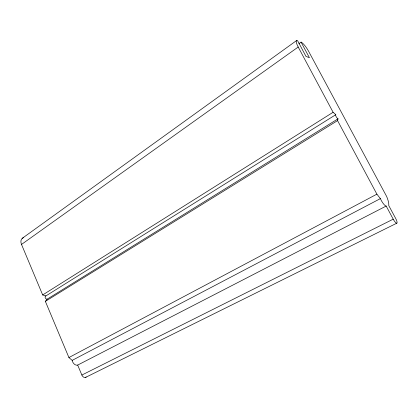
<?xml version="1.0" encoding="UTF-8"?>
<svg xmlns="http://www.w3.org/2000/svg" width="418" height="418" viewBox="0 0 418 418"><rect width="100%" height="100%" fill="white"/><g stroke="black" fill="none" stroke-linecap="round" stroke-linejoin="round"><path stroke-width="0.63" d="M85.622 377.381L396.802 223.191A4.959 1.254 60.9 0 1 393.213 219.173L386.18 206.053A6.813 1.74 60.5 0 1 380.37 198.618L376.9 194.156L337.566 120.619L338.031 118.822A2.409 0.611 58.5 0 1 336.129 116.596A2.409 0.611 58.5 0 1 335.811 114.673L333.099 112.27L298.201 47.03A9.447 2.289 57 0 1 297.538 40.603L305.992 56.388L309.414 57.71L301.044 42.108L298.922 43.629M86.181 377.01A3.595 2.545 66.9 0 1 81.865 375.045L77.675 365.086A4.938 3.522 65.3 0 1 72.173 360.379L68.913 357.547L45.369 301.373L47.197 299.142L338.031 118.822M22.279 238.291L296.493 40.619M335.811 114.673L45.855 295.944L42.678 294.951L21.511 244.441L298.201 47.03M42.678 294.951L333.099 112.27M45.369 301.373L337.566 120.619M68.913 357.547L376.9 194.156M72.173 360.379L380.37 198.618M77.675 365.086L386.18 206.053M81.865 375.045L393.213 219.173M21.511 244.441A6.939 4.76 52 0 1 23.387 237.706M47.197 299.142A1.756 1.249 57.5 0 1 45.275 297.851A1.756 1.249 57.5 0 1 45.855 295.944M396.792 223.196A4.959 1.254 60.9 0 0 395.689 218.478L388.74 205.525A17.425 4.431 60.3 0 0 386.681 196.538L308.599 51.268A9.332 2.236 57.1 0 0 301.044 42.108"/></g></svg>
